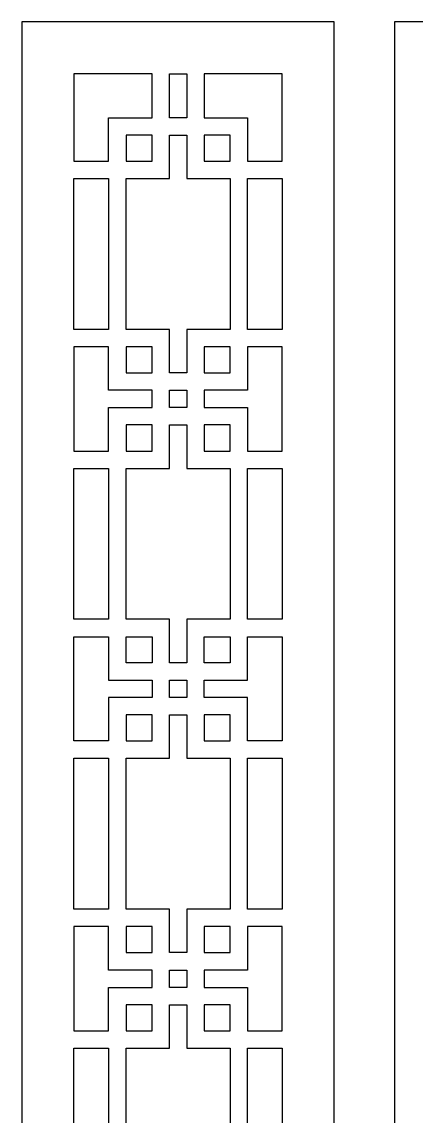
# Model space of a CAD drawing. Header units: centimetres. Extents: x 17.3 to 27.5, y -9.5 to 9.5.
# Drawn here: x 17.26 to 20.69, y 0 to 9.5 of the extents above; entities that cross this region are included whole.
import ezdxf

# ---------------------------------------------------------------- set-up
doc = ezdxf.new("R2010")
doc.units = ezdxf.units.CM
doc.header["$MEASUREMENT"] = 0
doc.layers.add('layer 1', color=7, linetype='Continuous')

msp = doc.modelspace()

# ---------------------------------------------------------------- linework, layer by layer
at = {"layer": 'layer 1', "color": 250}
for points, knots in [([(17.26213, -9.50001), (17.26213, -9.50001), (17.26213, 9.49998), (17.26213, 9.49998), (17.26213, 9.49998), (17.26213, 9.49998), (19.97637, 9.49998), (19.97637, 9.49998), (19.97637, 9.49998), (19.97637, 9.49998), (19.97637, -9.50001), (19.97637, -9.50001), (19.97637, -9.50001), (19.97637, -9.50001), (17.26213, -9.50001), (17.26213, -9.50001)], [0, 0, 0, 0, 0.2, 0.2, 0.2, 0.2, 0.4, 0.4, 0.4, 0.4, 0.6, 0.6, 0.6, 0.6, 1, 1, 1, 1]), ([(20.50001, 9.49999), (20.50001, 9.49999), (20.50001, 9.49999), (20.50001, 9.49999), (20.50001, 9.49999), (20.50001, 9.49999), (27.5, 9.49999), (27.5, 9.49999), (27.5, 9.49999), (27.5, 9.49999), (27.5, -9.50001), (27.5, -9.50001), (27.5, -9.50001), (27.5, -9.50001), (20.50001, -9.50001), (20.50001, -9.50001), (20.50001, -9.50001), (20.50001, -9.50001), (20.50001, 9.49999), (20.50001, 9.49999)], [0, 0, 0, 0, 0.1666667, 0.1666667, 0.1666667, 0.1666667, 0.3333333, 0.3333333, 0.3333333, 0.3333333, 0.5, 0.5, 0.5, 0.5, 0.6666667, 0.6666667, 0.6666667, 0.6666667, 1, 1, 1, 1]), ([(18.01607, 8.29115), (18.01607, 8.29115), (18.01607, 8.29115), (18.01607, 8.29115), (18.01607, 8.29115), (18.01607, 8.29115), (17.71447, 8.29115), (17.71447, 8.29115), (17.71447, 8.29115), (17.71447, 8.29115), (17.71447, 9.04761), (17.71447, 9.04761), (17.71447, 9.04761), (17.71447, 9.04761), (18.39303, 9.04761), (18.39303, 9.04761), (18.39303, 9.04761), (18.39303, 9.04761), (18.39303, 8.66813), (18.39303, 8.66813), (18.39303, 8.66813), (18.39303, 8.66813), (18.01607, 8.66813), (18.01607, 8.66813), (18.01607, 8.66813), (18.01607, 8.66813), (18.01607, 8.29115), (18.01607, 8.29115)], [0, 0, 0, 0, 0.125, 0.125, 0.125, 0.125, 0.25, 0.25, 0.25, 0.25, 0.375, 0.375, 0.375, 0.375, 0.5, 0.5, 0.5, 0.5, 0.625, 0.625, 0.625, 0.625, 0.75, 0.75, 0.75, 0.75, 1, 1, 1, 1]), ([(18.54384, 9.04761), (18.54384, 9.04761), (18.54384, 9.04761), (18.54384, 9.04761), (18.54384, 9.04761), (18.54384, 9.04761), (18.54384, 8.66813), (18.54384, 8.66813), (18.54384, 8.66813), (18.54384, 8.66813), (18.69464, 8.66813), (18.69464, 8.66813), (18.69464, 8.66813), (18.69464, 8.66813), (18.69464, 9.04761), (18.69464, 9.04761), (18.69464, 9.04761), (18.69464, 9.04761), (18.54384, 9.04761), (18.54384, 9.04761)], [0, 0, 0, 0, 0.1666667, 0.1666667, 0.1666667, 0.1666667, 0.3333333, 0.3333333, 0.3333333, 0.3333333, 0.5, 0.5, 0.5, 0.5, 0.6666667, 0.6666667, 0.6666667, 0.6666667, 1, 1, 1, 1]), ([(19.52401, 8.29115), (19.52401, 8.29115), (19.52401, 8.29115), (19.52401, 8.29115), (19.52401, 8.29115), (19.52401, 8.29115), (19.22241, 8.29115), (19.22241, 8.29115), (19.22241, 8.29115), (19.22241, 8.29115), (19.22241, 8.66813), (19.22241, 8.66813), (19.22241, 8.66813), (19.22241, 8.66813), (18.84544, 8.66813), (18.84544, 8.66813), (18.84544, 8.66813), (18.84544, 8.66813), (18.84544, 9.04761), (18.84544, 9.04761), (18.84544, 9.04761), (18.84544, 9.04761), (19.52401, 9.04761), (19.52401, 9.04761), (19.52401, 9.04761), (19.52401, 9.04761), (19.52401, 8.29115), (19.52401, 8.29115)], [0, 0, 0, 0, 0.125, 0.125, 0.125, 0.125, 0.25, 0.25, 0.25, 0.25, 0.375, 0.375, 0.375, 0.375, 0.5, 0.5, 0.5, 0.5, 0.625, 0.625, 0.625, 0.625, 0.75, 0.75, 0.75, 0.75, 1, 1, 1, 1]), ([(18.39303, 8.29115), (18.39303, 8.29115), (18.39303, 8.29115), (18.39303, 8.29115), (18.39303, 8.29115), (18.39303, 8.29115), (18.16685, 8.29115), (18.16685, 8.29115), (18.16685, 8.29115), (18.16685, 8.29115), (18.16685, 8.51733), (18.16685, 8.51733), (18.16685, 8.51733), (18.16685, 8.51733), (18.39303, 8.51733), (18.39303, 8.51733), (18.39303, 8.51733), (18.39303, 8.51733), (18.39303, 8.29115), (18.39303, 8.29115)], [0, 0, 0, 0, 0.1666667, 0.1666667, 0.1666667, 0.1666667, 0.3333333, 0.3333333, 0.3333333, 0.3333333, 0.5, 0.5, 0.5, 0.5, 0.6666667, 0.6666667, 0.6666667, 0.6666667, 1, 1, 1, 1]), ([(18.54384, 8.14036), (18.54384, 8.14036), (18.54384, 8.14036), (18.54384, 8.14036), (18.54384, 8.14036), (18.54384, 8.14036), (18.16685, 8.14036), (18.16685, 8.14036), (18.16685, 8.14036), (18.16685, 8.14036), (18.16685, 6.82986), (18.16685, 6.82986), (18.16685, 6.82986), (18.16685, 6.82986), (18.54384, 6.82986), (18.54384, 6.82986), (18.54384, 6.82986), (18.54384, 6.82986), (18.54384, 6.45289), (18.54384, 6.45289), (18.54384, 6.45289), (18.54384, 6.45289), (18.69464, 6.45289), (18.69464, 6.45289), (18.69464, 6.45289), (18.69464, 6.45289), (18.69464, 6.82986), (18.69464, 6.82986), (18.69464, 6.82986), (18.69464, 6.82986), (19.0716, 6.82986), (19.0716, 6.82986), (19.0716, 6.82986), (19.0716, 6.82986), (19.0716, 8.14036), (19.0716, 8.14036), (19.0716, 8.14036), (19.0716, 8.14036), (18.69464, 8.14036), (18.69464, 8.14036), (18.69464, 8.14036), (18.69464, 8.14036), (18.69464, 8.51733), (18.69464, 8.51733), (18.69464, 8.51733), (18.69464, 8.51733), (18.54384, 8.51733), (18.54384, 8.51733), (18.54384, 8.51733), (18.54384, 8.51733), (18.54384, 8.14036), (18.54384, 8.14036)], [0, 0, 0, 0, 0.0714286, 0.0714286, 0.0714286, 0.0714286, 0.1428571, 0.1428571, 0.1428571, 0.1428571, 0.2142857, 0.2142857, 0.2142857, 0.2142857, 0.2857143, 0.2857143, 0.2857143, 0.2857143, 0.3571429, 0.3571429, 0.3571429, 0.3571429, 0.4285714, 0.4285714, 0.4285714, 0.4285714, 0.5, 0.5, 0.5, 0.5, 0.5714286, 0.5714286, 0.5714286, 0.5714286, 0.6428571, 0.6428571, 0.6428571, 0.6428571, 0.7142857, 0.7142857, 0.7142857, 0.7142857, 0.7857143, 0.7857143, 0.7857143, 0.7857143, 0.8571429, 0.8571429, 0.8571429, 0.8571429, 1, 1, 1, 1]), ([(19.0716, 8.29115), (19.0716, 8.29115), (19.0716, 8.29115), (19.0716, 8.29115), (19.0716, 8.29115), (19.0716, 8.29115), (18.84544, 8.29115), (18.84544, 8.29115), (18.84544, 8.29115), (18.84544, 8.29115), (18.84544, 8.51733), (18.84544, 8.51733), (18.84544, 8.51733), (18.84544, 8.51733), (19.0716, 8.51733), (19.0716, 8.51733), (19.0716, 8.51733), (19.0716, 8.51733), (19.0716, 8.29115), (19.0716, 8.29115)], [0, 0, 0, 0, 0.1666667, 0.1666667, 0.1666667, 0.1666667, 0.3333333, 0.3333333, 0.3333333, 0.3333333, 0.5, 0.5, 0.5, 0.5, 0.6666667, 0.6666667, 0.6666667, 0.6666667, 1, 1, 1, 1]), ([(18.01607, 8.14036), (18.01607, 8.14036), (18.01607, 8.14036), (18.01607, 8.14036), (18.01607, 8.14036), (18.01607, 8.14036), (17.71447, 8.14036), (17.71447, 8.14036), (17.71447, 8.14036), (17.71447, 8.14036), (17.71447, 6.82986), (17.71447, 6.82986), (17.71447, 6.82986), (17.71447, 6.82986), (18.01607, 6.82986), (18.01607, 6.82986), (18.01607, 6.82986), (18.01607, 6.82986), (18.01607, 8.14036), (18.01607, 8.14036)], [0, 0, 0, 0, 0.1666667, 0.1666667, 0.1666667, 0.1666667, 0.3333333, 0.3333333, 0.3333333, 0.3333333, 0.5, 0.5, 0.5, 0.5, 0.6666667, 0.6666667, 0.6666667, 0.6666667, 1, 1, 1, 1]), ([(19.52401, 8.14036), (19.52401, 8.14036), (19.52401, 8.14036), (19.52401, 8.14036), (19.52401, 8.14036), (19.52401, 8.14036), (19.22241, 8.14036), (19.22241, 8.14036), (19.22241, 8.14036), (19.22241, 8.14036), (19.22241, 6.82986), (19.22241, 6.82986), (19.22241, 6.82986), (19.22241, 6.82986), (19.52401, 6.82986), (19.52401, 6.82986), (19.52401, 6.82986), (19.52401, 6.82986), (19.52401, 8.14036), (19.52401, 8.14036)], [0, 0, 0, 0, 0.1666667, 0.1666667, 0.1666667, 0.1666667, 0.3333333, 0.3333333, 0.3333333, 0.3333333, 0.5, 0.5, 0.5, 0.5, 0.6666667, 0.6666667, 0.6666667, 0.6666667, 1, 1, 1, 1]), ([(18.01607, 5.77435), (18.01607, 5.77435), (18.01607, 5.77435), (18.01607, 5.77435), (18.01607, 5.77435), (18.01607, 5.77435), (17.71447, 5.77435), (17.71447, 5.77435), (17.71447, 5.77435), (17.71447, 5.77435), (17.71447, 6.67908), (17.71447, 6.67908), (17.71447, 6.67908), (17.71447, 6.67908), (18.01607, 6.67908), (18.01607, 6.67908), (18.01607, 6.67908), (18.01607, 6.67908), (18.01607, 6.30211), (18.01607, 6.30211), (18.01607, 6.30211), (18.01607, 6.30211), (18.39303, 6.30211), (18.39303, 6.30211), (18.39303, 6.30211), (18.39303, 6.30211), (18.39303, 6.15132), (18.39303, 6.15132), (18.39303, 6.15132), (18.39303, 6.15132), (18.01607, 6.15132), (18.01607, 6.15132), (18.01607, 6.15132), (18.01607, 6.15132), (18.01607, 5.77435), (18.01607, 5.77435)], [0, 0, 0, 0, 0.1, 0.1, 0.1, 0.1, 0.2, 0.2, 0.2, 0.2, 0.3, 0.3, 0.3, 0.3, 0.4, 0.4, 0.4, 0.4, 0.5, 0.5, 0.5, 0.5, 0.6, 0.6, 0.6, 0.6, 0.7, 0.7, 0.7, 0.7, 0.8, 0.8, 0.8, 0.8, 1, 1, 1, 1]), ([(18.16685, 6.45289), (18.16685, 6.45289), (18.16685, 6.45289), (18.16685, 6.45289), (18.16685, 6.45289), (18.16685, 6.45289), (18.16685, 6.67908), (18.16685, 6.67908), (18.16685, 6.67908), (18.16685, 6.67908), (18.39303, 6.67908), (18.39303, 6.67908), (18.39303, 6.67908), (18.39303, 6.67908), (18.39303, 6.45289), (18.39303, 6.45289), (18.39303, 6.45289), (18.39303, 6.45289), (18.16685, 6.45289), (18.16685, 6.45289)], [0, 0, 0, 0, 0.1666667, 0.1666667, 0.1666667, 0.1666667, 0.3333333, 0.3333333, 0.3333333, 0.3333333, 0.5, 0.5, 0.5, 0.5, 0.6666667, 0.6666667, 0.6666667, 0.6666667, 1, 1, 1, 1]), ([(19.0716, 6.67908), (19.0716, 6.67908), (19.0716, 6.67908), (19.0716, 6.67908), (19.0716, 6.67908), (19.0716, 6.67908), (19.0716, 6.45289), (19.0716, 6.45289), (19.0716, 6.45289), (19.0716, 6.45289), (18.84544, 6.45289), (18.84544, 6.45289), (18.84544, 6.45289), (18.84544, 6.45289), (18.84544, 6.67908), (18.84544, 6.67908), (18.84544, 6.67908), (18.84544, 6.67908), (19.0716, 6.67908), (19.0716, 6.67908)], [0, 0, 0, 0, 0.1666667, 0.1666667, 0.1666667, 0.1666667, 0.3333333, 0.3333333, 0.3333333, 0.3333333, 0.5, 0.5, 0.5, 0.5, 0.6666667, 0.6666667, 0.6666667, 0.6666667, 1, 1, 1, 1]), ([(19.52401, 5.77435), (19.52401, 5.77435), (19.52401, 5.77435), (19.52401, 5.77435), (19.52401, 5.77435), (19.52401, 5.77435), (19.22241, 5.77435), (19.22241, 5.77435), (19.22241, 5.77435), (19.22241, 5.77435), (19.22241, 6.15132), (19.22241, 6.15132), (19.22241, 6.15132), (19.22241, 6.15132), (18.84544, 6.15132), (18.84544, 6.15132), (18.84544, 6.15132), (18.84544, 6.15132), (18.84544, 6.30211), (18.84544, 6.30211), (18.84544, 6.30211), (18.84544, 6.30211), (19.22241, 6.30211), (19.22241, 6.30211), (19.22241, 6.30211), (19.22241, 6.30211), (19.22241, 6.67908), (19.22241, 6.67908), (19.22241, 6.67908), (19.22241, 6.67908), (19.52401, 6.67908), (19.52401, 6.67908), (19.52401, 6.67908), (19.52401, 6.67908), (19.52401, 5.77435), (19.52401, 5.77435)], [0, 0, 0, 0, 0.1, 0.1, 0.1, 0.1, 0.2, 0.2, 0.2, 0.2, 0.3, 0.3, 0.3, 0.3, 0.4, 0.4, 0.4, 0.4, 0.5, 0.5, 0.5, 0.5, 0.6, 0.6, 0.6, 0.6, 0.7, 0.7, 0.7, 0.7, 0.8, 0.8, 0.8, 0.8, 1, 1, 1, 1]), ([(18.54384, 6.30211), (18.54384, 6.30211), (18.54384, 6.30211), (18.54384, 6.30211), (18.54384, 6.30211), (18.54384, 6.30211), (18.54384, 6.15132), (18.54384, 6.15132), (18.54384, 6.15132), (18.54384, 6.15132), (18.69464, 6.15132), (18.69464, 6.15132), (18.69464, 6.15132), (18.69464, 6.15132), (18.69464, 6.30211), (18.69464, 6.30211), (18.69464, 6.30211), (18.69464, 6.30211), (18.54384, 6.30211), (18.54384, 6.30211)], [0, 0, 0, 0, 0.1666667, 0.1666667, 0.1666667, 0.1666667, 0.3333333, 0.3333333, 0.3333333, 0.3333333, 0.5, 0.5, 0.5, 0.5, 0.6666667, 0.6666667, 0.6666667, 0.6666667, 1, 1, 1, 1]), ([(18.39303, 5.77435), (18.39303, 5.77435), (18.39303, 5.77435), (18.39303, 5.77435), (18.39303, 5.77435), (18.39303, 5.77435), (18.16685, 5.77435), (18.16685, 5.77435), (18.16685, 5.77435), (18.16685, 5.77435), (18.16685, 6.00053), (18.16685, 6.00053), (18.16685, 6.00053), (18.16685, 6.00053), (18.39303, 6.00053), (18.39303, 6.00053), (18.39303, 6.00053), (18.39303, 6.00053), (18.39303, 5.77435), (18.39303, 5.77435)], [0, 0, 0, 0, 0.1666667, 0.1666667, 0.1666667, 0.1666667, 0.3333333, 0.3333333, 0.3333333, 0.3333333, 0.5, 0.5, 0.5, 0.5, 0.6666667, 0.6666667, 0.6666667, 0.6666667, 1, 1, 1, 1]), ([(18.54384, 5.62357), (18.54384, 5.62357), (18.54384, 5.62357), (18.54384, 5.62357), (18.54384, 5.62357), (18.54384, 5.62357), (18.16685, 5.62357), (18.16685, 5.62357), (18.16685, 5.62357), (18.16685, 5.62357), (18.16685, 4.31307), (18.16685, 4.31307), (18.16685, 4.31307), (18.16685, 4.31307), (18.54384, 4.31307), (18.54384, 4.31307), (18.54384, 4.31307), (18.54384, 4.31307), (18.54384, 3.9361), (18.54384, 3.9361), (18.54384, 3.9361), (18.54384, 3.9361), (18.69464, 3.9361), (18.69464, 3.9361), (18.69464, 3.9361), (18.69464, 3.9361), (18.69464, 4.31307), (18.69464, 4.31307), (18.69464, 4.31307), (18.69464, 4.31307), (19.0716, 4.31307), (19.0716, 4.31307), (19.0716, 4.31307), (19.0716, 4.31307), (19.0716, 5.62357), (19.0716, 5.62357), (19.0716, 5.62357), (19.0716, 5.62357), (18.69464, 5.62357), (18.69464, 5.62357), (18.69464, 5.62357), (18.69464, 5.62357), (18.69464, 6.00053), (18.69464, 6.00053), (18.69464, 6.00053), (18.69464, 6.00053), (18.54384, 6.00053), (18.54384, 6.00053), (18.54384, 6.00053), (18.54384, 6.00053), (18.54384, 5.62357), (18.54384, 5.62357)], [0, 0, 0, 0, 0.0714286, 0.0714286, 0.0714286, 0.0714286, 0.1428571, 0.1428571, 0.1428571, 0.1428571, 0.2142857, 0.2142857, 0.2142857, 0.2142857, 0.2857143, 0.2857143, 0.2857143, 0.2857143, 0.3571429, 0.3571429, 0.3571429, 0.3571429, 0.4285714, 0.4285714, 0.4285714, 0.4285714, 0.5, 0.5, 0.5, 0.5, 0.5714286, 0.5714286, 0.5714286, 0.5714286, 0.6428571, 0.6428571, 0.6428571, 0.6428571, 0.7142857, 0.7142857, 0.7142857, 0.7142857, 0.7857143, 0.7857143, 0.7857143, 0.7857143, 0.8571429, 0.8571429, 0.8571429, 0.8571429, 1, 1, 1, 1]), ([(19.0716, 5.77435), (19.0716, 5.77435), (19.0716, 5.77435), (19.0716, 5.77435), (19.0716, 5.77435), (19.0716, 5.77435), (18.84544, 5.77435), (18.84544, 5.77435), (18.84544, 5.77435), (18.84544, 5.77435), (18.84544, 6.00053), (18.84544, 6.00053), (18.84544, 6.00053), (18.84544, 6.00053), (19.0716, 6.00053), (19.0716, 6.00053), (19.0716, 6.00053), (19.0716, 6.00053), (19.0716, 5.77435), (19.0716, 5.77435)], [0, 0, 0, 0, 0.1666667, 0.1666667, 0.1666667, 0.1666667, 0.3333333, 0.3333333, 0.3333333, 0.3333333, 0.5, 0.5, 0.5, 0.5, 0.6666667, 0.6666667, 0.6666667, 0.6666667, 1, 1, 1, 1]), ([(17.71447, 4.31307), (17.71447, 4.31307), (17.71447, 4.31307), (17.71447, 4.31307), (17.71447, 4.31307), (17.71447, 4.31307), (18.01607, 4.31307), (18.01607, 4.31307), (18.01607, 4.31307), (18.01607, 4.31307), (18.01607, 5.62357), (18.01607, 5.62357), (18.01607, 5.62357), (18.01607, 5.62357), (17.71447, 5.62357), (17.71447, 5.62357), (17.71447, 5.62357), (17.71447, 5.62357), (17.71447, 4.31307), (17.71447, 4.31307)], [0, 0, 0, 0, 0.1666667, 0.1666667, 0.1666667, 0.1666667, 0.3333333, 0.3333333, 0.3333333, 0.3333333, 0.5, 0.5, 0.5, 0.5, 0.6666667, 0.6666667, 0.6666667, 0.6666667, 1, 1, 1, 1]), ([(19.52401, 5.62357), (19.52401, 5.62357), (19.52401, 5.62357), (19.52401, 5.62357), (19.52401, 5.62357), (19.52401, 5.62357), (19.22241, 5.62357), (19.22241, 5.62357), (19.22241, 5.62357), (19.22241, 5.62357), (19.22241, 4.31307), (19.22241, 4.31307), (19.22241, 4.31307), (19.22241, 4.31307), (19.52401, 4.31307), (19.52401, 4.31307), (19.52401, 4.31307), (19.52401, 4.31307), (19.52401, 5.62357), (19.52401, 5.62357)], [0, 0, 0, 0, 0.1666667, 0.1666667, 0.1666667, 0.1666667, 0.3333333, 0.3333333, 0.3333333, 0.3333333, 0.5, 0.5, 0.5, 0.5, 0.6666667, 0.6666667, 0.6666667, 0.6666667, 1, 1, 1, 1]), ([(18.39303, 3.78531), (18.39303, 3.78531), (18.39303, 3.78531), (18.39303, 3.78531), (18.39303, 3.78531), (18.39303, 3.78531), (18.01607, 3.78531), (18.01607, 3.78531), (18.01607, 3.78531), (18.01607, 3.78531), (18.01607, 4.16228), (18.01607, 4.16228), (18.01607, 4.16228), (18.01607, 4.16228), (17.71447, 4.16228), (17.71447, 4.16228), (17.71447, 4.16228), (17.71447, 4.16228), (17.71447, 3.25755), (17.71447, 3.25755), (17.71447, 3.25755), (17.71447, 3.25755), (18.01607, 3.25755), (18.01607, 3.25755), (18.01607, 3.25755), (18.01607, 3.25755), (18.01607, 3.63452), (18.01607, 3.63452), (18.01607, 3.63452), (18.01607, 3.63452), (18.39303, 3.63452), (18.39303, 3.63452), (18.39303, 3.63452), (18.39303, 3.63452), (18.39303, 3.78531), (18.39303, 3.78531)], [0, 0, 0, 0, 0.1, 0.1, 0.1, 0.1, 0.2, 0.2, 0.2, 0.2, 0.3, 0.3, 0.3, 0.3, 0.4, 0.4, 0.4, 0.4, 0.5, 0.5, 0.5, 0.5, 0.6, 0.6, 0.6, 0.6, 0.7, 0.7, 0.7, 0.7, 0.8, 0.8, 0.8, 0.8, 1, 1, 1, 1]), ([(18.16685, 4.16228), (18.16685, 4.16228), (18.16685, 4.16228), (18.16685, 4.16228), (18.16685, 4.16228), (18.16685, 4.16228), (18.16685, 3.9361), (18.16685, 3.9361), (18.16685, 3.9361), (18.16685, 3.9361), (18.39303, 3.9361), (18.39303, 3.9361), (18.39303, 3.9361), (18.39303, 3.9361), (18.39303, 4.16228), (18.39303, 4.16228), (18.39303, 4.16228), (18.39303, 4.16228), (18.16685, 4.16228), (18.16685, 4.16228)], [0, 0, 0, 0, 0.1666667, 0.1666667, 0.1666667, 0.1666667, 0.3333333, 0.3333333, 0.3333333, 0.3333333, 0.5, 0.5, 0.5, 0.5, 0.6666667, 0.6666667, 0.6666667, 0.6666667, 1, 1, 1, 1]), ([(19.22241, 4.16228), (19.22241, 4.16228), (19.22241, 4.16228), (19.22241, 4.16228), (19.22241, 4.16228), (19.22241, 4.16228), (19.22241, 3.78531), (19.22241, 3.78531), (19.22241, 3.78531), (19.22241, 3.78531), (18.84544, 3.78531), (18.84544, 3.78531), (18.84544, 3.78531), (18.84544, 3.78531), (18.84544, 3.63452), (18.84544, 3.63452), (18.84544, 3.63452), (18.84544, 3.63452), (19.22241, 3.63452), (19.22241, 3.63452), (19.22241, 3.63452), (19.22241, 3.63452), (19.22241, 3.25755), (19.22241, 3.25755), (19.22241, 3.25755), (19.22241, 3.25755), (19.52401, 3.25755), (19.52401, 3.25755), (19.52401, 3.25755), (19.52401, 3.25755), (19.52401, 4.16228), (19.52401, 4.16228), (19.52401, 4.16228), (19.52401, 4.16228), (19.22241, 4.16228), (19.22241, 4.16228)], [0, 0, 0, 0, 0.1, 0.1, 0.1, 0.1, 0.2, 0.2, 0.2, 0.2, 0.3, 0.3, 0.3, 0.3, 0.4, 0.4, 0.4, 0.4, 0.5, 0.5, 0.5, 0.5, 0.6, 0.6, 0.6, 0.6, 0.7, 0.7, 0.7, 0.7, 0.8, 0.8, 0.8, 0.8, 1, 1, 1, 1]), ([(18.84544, 3.9361), (18.84544, 3.9361), (18.84544, 3.9361), (18.84544, 3.9361), (18.84544, 3.9361), (18.84544, 3.9361), (19.0716, 3.9361), (19.0716, 3.9361), (19.0716, 3.9361), (19.0716, 3.9361), (19.0716, 4.16228), (19.0716, 4.16228), (19.0716, 4.16228), (19.0716, 4.16228), (18.84544, 4.16228), (18.84544, 4.16228), (18.84544, 4.16228), (18.84544, 4.16228), (18.84544, 3.9361), (18.84544, 3.9361)], [0, 0, 0, 0, 0.1666667, 0.1666667, 0.1666667, 0.1666667, 0.3333333, 0.3333333, 0.3333333, 0.3333333, 0.5, 0.5, 0.5, 0.5, 0.6666667, 0.6666667, 0.6666667, 0.6666667, 1, 1, 1, 1]), ([(18.69464, 3.78531), (18.69464, 3.78531), (18.69464, 3.78531), (18.69464, 3.78531), (18.69464, 3.78531), (18.69464, 3.78531), (18.54384, 3.78531), (18.54384, 3.78531), (18.54384, 3.78531), (18.54384, 3.78531), (18.54384, 3.63452), (18.54384, 3.63452), (18.54384, 3.63452), (18.54384, 3.63452), (18.69464, 3.63452), (18.69464, 3.63452), (18.69464, 3.63452), (18.69464, 3.63452), (18.69464, 3.78531), (18.69464, 3.78531)], [0, 0, 0, 0, 0.1666667, 0.1666667, 0.1666667, 0.1666667, 0.3333333, 0.3333333, 0.3333333, 0.3333333, 0.5, 0.5, 0.5, 0.5, 0.6666667, 0.6666667, 0.6666667, 0.6666667, 1, 1, 1, 1]), ([(18.39303, 3.25755), (18.39303, 3.25755), (18.39303, 3.25755), (18.39303, 3.25755), (18.39303, 3.25755), (18.39303, 3.25755), (18.16685, 3.25755), (18.16685, 3.25755), (18.16685, 3.25755), (18.16685, 3.25755), (18.16685, 3.48373), (18.16685, 3.48373), (18.16685, 3.48373), (18.16685, 3.48373), (18.39303, 3.48373), (18.39303, 3.48373), (18.39303, 3.48373), (18.39303, 3.48373), (18.39303, 3.25755), (18.39303, 3.25755)], [0, 0, 0, 0, 0.1666667, 0.1666667, 0.1666667, 0.1666667, 0.3333333, 0.3333333, 0.3333333, 0.3333333, 0.5, 0.5, 0.5, 0.5, 0.6666667, 0.6666667, 0.6666667, 0.6666667, 1, 1, 1, 1]), ([(18.54384, 3.10677), (18.54384, 3.10677), (18.54384, 3.10677), (18.54384, 3.10677), (18.54384, 3.10677), (18.54384, 3.10677), (18.16685, 3.10677), (18.16685, 3.10677), (18.16685, 3.10677), (18.16685, 3.10677), (18.16685, 1.79628), (18.16685, 1.79628), (18.16685, 1.79628), (18.16685, 1.79628), (18.54384, 1.79628), (18.54384, 1.79628), (18.54384, 1.79628), (18.54384, 1.79628), (18.54384, 1.41931), (18.54384, 1.41931), (18.54384, 1.41931), (18.54384, 1.41931), (18.69464, 1.41931), (18.69464, 1.41931), (18.69464, 1.41931), (18.69464, 1.41931), (18.69464, 1.79628), (18.69464, 1.79628), (18.69464, 1.79628), (18.69464, 1.79628), (19.0716, 1.79628), (19.0716, 1.79628), (19.0716, 1.79628), (19.0716, 1.79628), (19.0716, 3.10677), (19.0716, 3.10677), (19.0716, 3.10677), (19.0716, 3.10677), (18.69464, 3.10677), (18.69464, 3.10677), (18.69464, 3.10677), (18.69464, 3.10677), (18.69464, 3.48373), (18.69464, 3.48373), (18.69464, 3.48373), (18.69464, 3.48373), (18.54384, 3.48373), (18.54384, 3.48373), (18.54384, 3.48373), (18.54384, 3.48373), (18.54384, 3.10677), (18.54384, 3.10677)], [0, 0, 0, 0, 0.0714286, 0.0714286, 0.0714286, 0.0714286, 0.1428571, 0.1428571, 0.1428571, 0.1428571, 0.2142857, 0.2142857, 0.2142857, 0.2142857, 0.2857143, 0.2857143, 0.2857143, 0.2857143, 0.3571429, 0.3571429, 0.3571429, 0.3571429, 0.4285714, 0.4285714, 0.4285714, 0.4285714, 0.5, 0.5, 0.5, 0.5, 0.5714286, 0.5714286, 0.5714286, 0.5714286, 0.6428571, 0.6428571, 0.6428571, 0.6428571, 0.7142857, 0.7142857, 0.7142857, 0.7142857, 0.7857143, 0.7857143, 0.7857143, 0.7857143, 0.8571429, 0.8571429, 0.8571429, 0.8571429, 1, 1, 1, 1]), ([(19.0716, 3.25755), (19.0716, 3.25755), (19.0716, 3.25755), (19.0716, 3.25755), (19.0716, 3.25755), (19.0716, 3.25755), (18.84544, 3.25755), (18.84544, 3.25755), (18.84544, 3.25755), (18.84544, 3.25755), (18.84544, 3.48373), (18.84544, 3.48373), (18.84544, 3.48373), (18.84544, 3.48373), (19.0716, 3.48373), (19.0716, 3.48373), (19.0716, 3.48373), (19.0716, 3.48373), (19.0716, 3.25755), (19.0716, 3.25755)], [0, 0, 0, 0, 0.1666667, 0.1666667, 0.1666667, 0.1666667, 0.3333333, 0.3333333, 0.3333333, 0.3333333, 0.5, 0.5, 0.5, 0.5, 0.6666667, 0.6666667, 0.6666667, 0.6666667, 1, 1, 1, 1]), ([(17.71447, 1.79628), (17.71447, 1.79628), (17.71447, 1.79628), (17.71447, 1.79628), (17.71447, 1.79628), (17.71447, 1.79628), (18.01607, 1.79628), (18.01607, 1.79628), (18.01607, 1.79628), (18.01607, 1.79628), (18.01607, 3.10677), (18.01607, 3.10677), (18.01607, 3.10677), (18.01607, 3.10677), (17.71447, 3.10677), (17.71447, 3.10677), (17.71447, 3.10677), (17.71447, 3.10677), (17.71447, 1.79628), (17.71447, 1.79628)], [0, 0, 0, 0, 0.1666667, 0.1666667, 0.1666667, 0.1666667, 0.3333333, 0.3333333, 0.3333333, 0.3333333, 0.5, 0.5, 0.5, 0.5, 0.6666667, 0.6666667, 0.6666667, 0.6666667, 1, 1, 1, 1]), ([(19.52401, 3.10677), (19.52401, 3.10677), (19.52401, 3.10677), (19.52401, 3.10677), (19.52401, 3.10677), (19.52401, 3.10677), (19.22241, 3.10677), (19.22241, 3.10677), (19.22241, 3.10677), (19.22241, 3.10677), (19.22241, 1.79628), (19.22241, 1.79628), (19.22241, 1.79628), (19.22241, 1.79628), (19.52401, 1.79628), (19.52401, 1.79628), (19.52401, 1.79628), (19.52401, 1.79628), (19.52401, 3.10677), (19.52401, 3.10677)], [0, 0, 0, 0, 0.1666667, 0.1666667, 0.1666667, 0.1666667, 0.3333333, 0.3333333, 0.3333333, 0.3333333, 0.5, 0.5, 0.5, 0.5, 0.6666667, 0.6666667, 0.6666667, 0.6666667, 1, 1, 1, 1]), ([(18.01607, 0.74076), (18.01607, 0.74076), (18.01607, 0.74076), (18.01607, 0.74076), (18.01607, 0.74076), (18.01607, 0.74076), (17.71447, 0.74076), (17.71447, 0.74076), (17.71447, 0.74076), (17.71447, 0.74076), (17.71447, 1.64548), (17.71447, 1.64548), (17.71447, 1.64548), (17.71447, 1.64548), (18.01607, 1.64548), (18.01607, 1.64548), (18.01607, 1.64548), (18.01607, 1.64548), (18.01607, 1.26851), (18.01607, 1.26851), (18.01607, 1.26851), (18.01607, 1.26851), (18.39303, 1.26851), (18.39303, 1.26851), (18.39303, 1.26851), (18.39303, 1.26851), (18.39303, 1.11773), (18.39303, 1.11773), (18.39303, 1.11773), (18.39303, 1.11773), (18.01607, 1.11773), (18.01607, 1.11773), (18.01607, 1.11773), (18.01607, 1.11773), (18.01607, 0.74076), (18.01607, 0.74076)], [0, 0, 0, 0, 0.1, 0.1, 0.1, 0.1, 0.2, 0.2, 0.2, 0.2, 0.3, 0.3, 0.3, 0.3, 0.4, 0.4, 0.4, 0.4, 0.5, 0.5, 0.5, 0.5, 0.6, 0.6, 0.6, 0.6, 0.7, 0.7, 0.7, 0.7, 0.8, 0.8, 0.8, 0.8, 1, 1, 1, 1]), ([(18.16685, 1.41931), (18.16685, 1.41931), (18.16685, 1.41931), (18.16685, 1.41931), (18.16685, 1.41931), (18.16685, 1.41931), (18.16685, 1.64548), (18.16685, 1.64548), (18.16685, 1.64548), (18.16685, 1.64548), (18.39303, 1.64548), (18.39303, 1.64548), (18.39303, 1.64548), (18.39303, 1.64548), (18.39303, 1.41931), (18.39303, 1.41931), (18.39303, 1.41931), (18.39303, 1.41931), (18.16685, 1.41931), (18.16685, 1.41931)], [0, 0, 0, 0, 0.1666667, 0.1666667, 0.1666667, 0.1666667, 0.3333333, 0.3333333, 0.3333333, 0.3333333, 0.5, 0.5, 0.5, 0.5, 0.6666667, 0.6666667, 0.6666667, 0.6666667, 1, 1, 1, 1]), ([(19.0716, 1.64548), (19.0716, 1.64548), (19.0716, 1.64548), (19.0716, 1.64548), (19.0716, 1.64548), (19.0716, 1.64548), (19.0716, 1.41931), (19.0716, 1.41931), (19.0716, 1.41931), (19.0716, 1.41931), (18.84544, 1.41931), (18.84544, 1.41931), (18.84544, 1.41931), (18.84544, 1.41931), (18.84544, 1.64548), (18.84544, 1.64548), (18.84544, 1.64548), (18.84544, 1.64548), (19.0716, 1.64548), (19.0716, 1.64548)], [0, 0, 0, 0, 0.1666667, 0.1666667, 0.1666667, 0.1666667, 0.3333333, 0.3333333, 0.3333333, 0.3333333, 0.5, 0.5, 0.5, 0.5, 0.6666667, 0.6666667, 0.6666667, 0.6666667, 1, 1, 1, 1]), ([(19.52401, 0.74076), (19.52401, 0.74076), (19.52401, 0.74076), (19.52401, 0.74076), (19.52401, 0.74076), (19.52401, 0.74076), (19.22241, 0.74076), (19.22241, 0.74076), (19.22241, 0.74076), (19.22241, 0.74076), (19.22241, 1.11773), (19.22241, 1.11773), (19.22241, 1.11773), (19.22241, 1.11773), (18.84544, 1.11773), (18.84544, 1.11773), (18.84544, 1.11773), (18.84544, 1.11773), (18.84544, 1.26851), (18.84544, 1.26851), (18.84544, 1.26851), (18.84544, 1.26851), (19.22241, 1.26851), (19.22241, 1.26851), (19.22241, 1.26851), (19.22241, 1.26851), (19.22241, 1.64548), (19.22241, 1.64548), (19.22241, 1.64548), (19.22241, 1.64548), (19.52401, 1.64548), (19.52401, 1.64548), (19.52401, 1.64548), (19.52401, 1.64548), (19.52401, 0.74076), (19.52401, 0.74076)], [0, 0, 0, 0, 0.1, 0.1, 0.1, 0.1, 0.2, 0.2, 0.2, 0.2, 0.3, 0.3, 0.3, 0.3, 0.4, 0.4, 0.4, 0.4, 0.5, 0.5, 0.5, 0.5, 0.6, 0.6, 0.6, 0.6, 0.7, 0.7, 0.7, 0.7, 0.8, 0.8, 0.8, 0.8, 1, 1, 1, 1]), ([(18.54384, 1.26851), (18.54384, 1.26851), (18.54384, 1.26851), (18.54384, 1.26851), (18.54384, 1.26851), (18.54384, 1.26851), (18.54384, 1.11773), (18.54384, 1.11773), (18.54384, 1.11773), (18.54384, 1.11773), (18.69464, 1.11773), (18.69464, 1.11773), (18.69464, 1.11773), (18.69464, 1.11773), (18.69464, 1.26851), (18.69464, 1.26851), (18.69464, 1.26851), (18.69464, 1.26851), (18.54384, 1.26851), (18.54384, 1.26851)], [0, 0, 0, 0, 0.1666667, 0.1666667, 0.1666667, 0.1666667, 0.3333333, 0.3333333, 0.3333333, 0.3333333, 0.5, 0.5, 0.5, 0.5, 0.6666667, 0.6666667, 0.6666667, 0.6666667, 1, 1, 1, 1]), ([(18.39303, 0.74076), (18.39303, 0.74076), (18.39303, 0.74076), (18.39303, 0.74076), (18.39303, 0.74076), (18.39303, 0.74076), (18.16685, 0.74076), (18.16685, 0.74076), (18.16685, 0.74076), (18.16685, 0.74076), (18.16685, 0.96694), (18.16685, 0.96694), (18.16685, 0.96694), (18.16685, 0.96694), (18.39303, 0.96694), (18.39303, 0.96694), (18.39303, 0.96694), (18.39303, 0.96694), (18.39303, 0.74076), (18.39303, 0.74076)], [0, 0, 0, 0, 0.1666667, 0.1666667, 0.1666667, 0.1666667, 0.3333333, 0.3333333, 0.3333333, 0.3333333, 0.5, 0.5, 0.5, 0.5, 0.6666667, 0.6666667, 0.6666667, 0.6666667, 1, 1, 1, 1]), ([(18.54384, 0.58997), (18.54384, 0.58997), (18.54384, 0.58997), (18.54384, 0.58997), (18.54384, 0.58997), (18.54384, 0.58997), (18.16685, 0.58997), (18.16685, 0.58997), (18.16685, 0.58997), (18.16685, 0.58997), (18.16685, -0.72053), (18.16685, -0.72053), (18.16685, -0.72053), (18.16685, -0.72053), (18.54384, -0.72053), (18.54384, -0.72053), (18.54384, -0.72053), (18.54384, -0.72053), (18.54384, -1.0975), (18.54384, -1.0975), (18.54384, -1.0975), (18.54384, -1.0975), (18.69464, -1.0975), (18.69464, -1.0975), (18.69464, -1.0975), (18.69464, -1.0975), (18.69464, -0.72053), (18.69464, -0.72053), (18.69464, -0.72053), (18.69464, -0.72053), (19.0716, -0.72053), (19.0716, -0.72053), (19.0716, -0.72053), (19.0716, -0.72053), (19.0716, 0.58997), (19.0716, 0.58997), (19.0716, 0.58997), (19.0716, 0.58997), (18.69464, 0.58997), (18.69464, 0.58997), (18.69464, 0.58997), (18.69464, 0.58997), (18.69464, 0.96694), (18.69464, 0.96694), (18.69464, 0.96694), (18.69464, 0.96694), (18.54384, 0.96694), (18.54384, 0.96694), (18.54384, 0.96694), (18.54384, 0.96694), (18.54384, 0.58997), (18.54384, 0.58997)], [0, 0, 0, 0, 0.0714286, 0.0714286, 0.0714286, 0.0714286, 0.1428571, 0.1428571, 0.1428571, 0.1428571, 0.2142857, 0.2142857, 0.2142857, 0.2142857, 0.2857143, 0.2857143, 0.2857143, 0.2857143, 0.3571429, 0.3571429, 0.3571429, 0.3571429, 0.4285714, 0.4285714, 0.4285714, 0.4285714, 0.5, 0.5, 0.5, 0.5, 0.5714286, 0.5714286, 0.5714286, 0.5714286, 0.6428571, 0.6428571, 0.6428571, 0.6428571, 0.7142857, 0.7142857, 0.7142857, 0.7142857, 0.7857143, 0.7857143, 0.7857143, 0.7857143, 0.8571429, 0.8571429, 0.8571429, 0.8571429, 1, 1, 1, 1]), ([(19.0716, 0.74076), (19.0716, 0.74076), (19.0716, 0.74076), (19.0716, 0.74076), (19.0716, 0.74076), (19.0716, 0.74076), (18.84544, 0.74076), (18.84544, 0.74076), (18.84544, 0.74076), (18.84544, 0.74076), (18.84544, 0.96694), (18.84544, 0.96694), (18.84544, 0.96694), (18.84544, 0.96694), (19.0716, 0.96694), (19.0716, 0.96694), (19.0716, 0.96694), (19.0716, 0.96694), (19.0716, 0.74076), (19.0716, 0.74076)], [0, 0, 0, 0, 0.1666667, 0.1666667, 0.1666667, 0.1666667, 0.3333333, 0.3333333, 0.3333333, 0.3333333, 0.5, 0.5, 0.5, 0.5, 0.6666667, 0.6666667, 0.6666667, 0.6666667, 1, 1, 1, 1]), ([(17.71447, -0.72053), (17.71447, -0.72053), (17.71447, -0.72053), (17.71447, -0.72053), (17.71447, -0.72053), (17.71447, -0.72053), (18.01607, -0.72053), (18.01607, -0.72053), (18.01607, -0.72053), (18.01607, -0.72053), (18.01607, 0.58997), (18.01607, 0.58997), (18.01607, 0.58997), (18.01607, 0.58997), (17.71447, 0.58997), (17.71447, 0.58997), (17.71447, 0.58997), (17.71447, 0.58997), (17.71447, -0.72053), (17.71447, -0.72053)], [0, 0, 0, 0, 0.1666667, 0.1666667, 0.1666667, 0.1666667, 0.3333333, 0.3333333, 0.3333333, 0.3333333, 0.5, 0.5, 0.5, 0.5, 0.6666667, 0.6666667, 0.6666667, 0.6666667, 1, 1, 1, 1]), ([(19.52401, 0.58997), (19.52401, 0.58997), (19.52401, 0.58997), (19.52401, 0.58997), (19.52401, 0.58997), (19.52401, 0.58997), (19.22241, 0.58997), (19.22241, 0.58997), (19.22241, 0.58997), (19.22241, 0.58997), (19.22241, -0.72053), (19.22241, -0.72053), (19.22241, -0.72053), (19.22241, -0.72053), (19.52401, -0.72053), (19.52401, -0.72053), (19.52401, -0.72053), (19.52401, -0.72053), (19.52401, 0.58997), (19.52401, 0.58997)], [0, 0, 0, 0, 0.1666667, 0.1666667, 0.1666667, 0.1666667, 0.3333333, 0.3333333, 0.3333333, 0.3333333, 0.5, 0.5, 0.5, 0.5, 0.6666667, 0.6666667, 0.6666667, 0.6666667, 1, 1, 1, 1])]:
    msp.add_open_spline(points, degree=3, knots=knots, dxfattribs=at)

doc.saveas('drawing.dxf')
